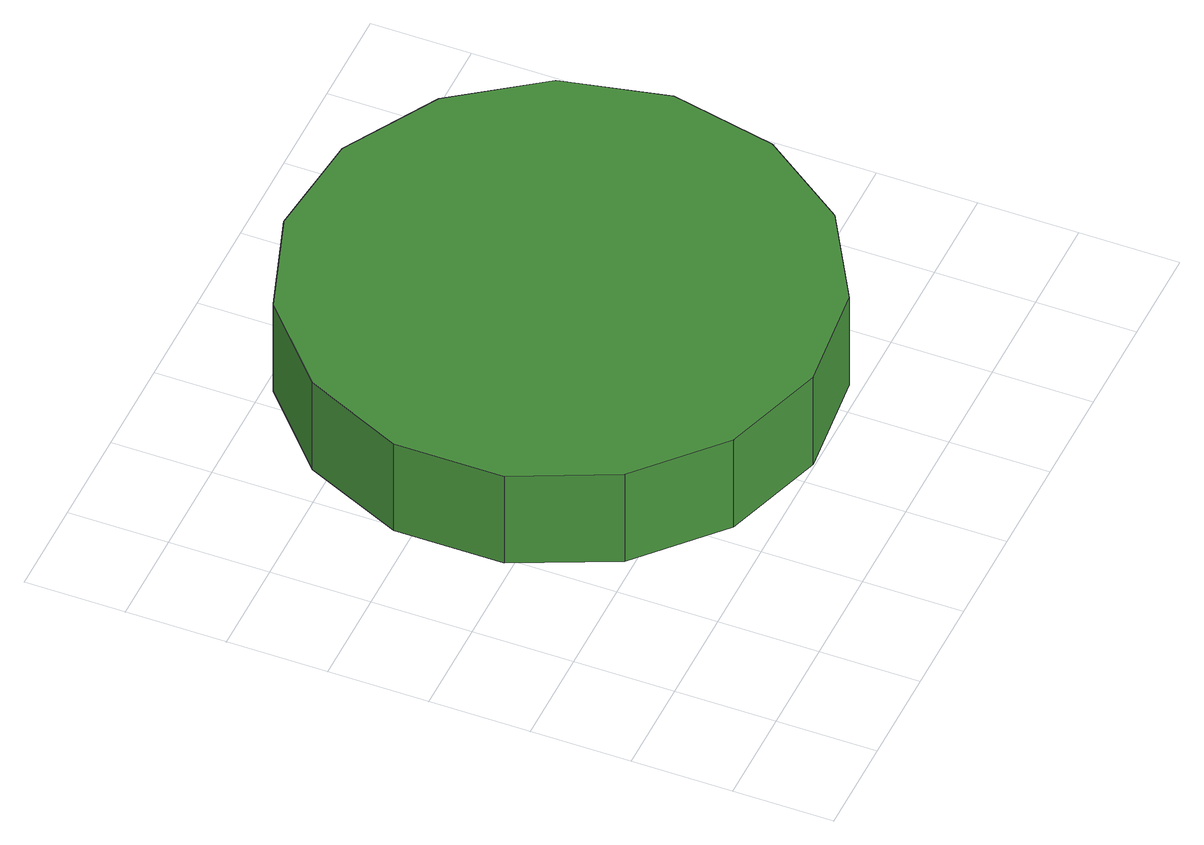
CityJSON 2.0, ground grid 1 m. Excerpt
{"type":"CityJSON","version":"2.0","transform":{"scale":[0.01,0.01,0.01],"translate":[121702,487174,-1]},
"CityObjects":{
"tree1":{"type":"SolitaryVegetationObject","attributes":{"function":"something"},"geometry":[{"type":"MultiSurface","lod":"1","boundaries":[[[0,1,2,3,4,5,6,7,8,9,10,11,12,13,14]],[[15,16,17,18,19,20,21,22,23,24,25,26,27,28,29]],[[0,29,28,1]],[[1,28,27,2]],[[2,27,26,3]],[[3,26,25,4]],[[4,25,24,5]],[[5,24,23,6]],[[6,23,22,7]],[[7,22,21,8]],[[8,21,20,9]],[[9,20,19,10]],[[10,19,18,11]],[[11,18,17,12]],[[12,17,16,13]],[[13,16,15,14]],[[14,15,29,0]]]}]},
"tree2":{"type":"SolitaryVegetationObject","attributes":{"function":"something"}}
},
"vertices":[
[616,364,155],[593,471,155],[529,559,155],[434,614,155],[325,625,155],[221,591,155],[140,518,155],[95,418,155],[95,309,155],[140,209,155],[221,136,155],[325,102,155],[434,113,155],[529,168,155],[593,257,155],[593,257,46],[529,168,46],[434,113,46],[325,102,46],[221,136,46],[140,209,46],[95,309,46],[95,418,46],[140,518,46],[221,591,46],[325,625,46],[434,614,46],[529,559,46],[593,471,46],[616,364,46]
]}
